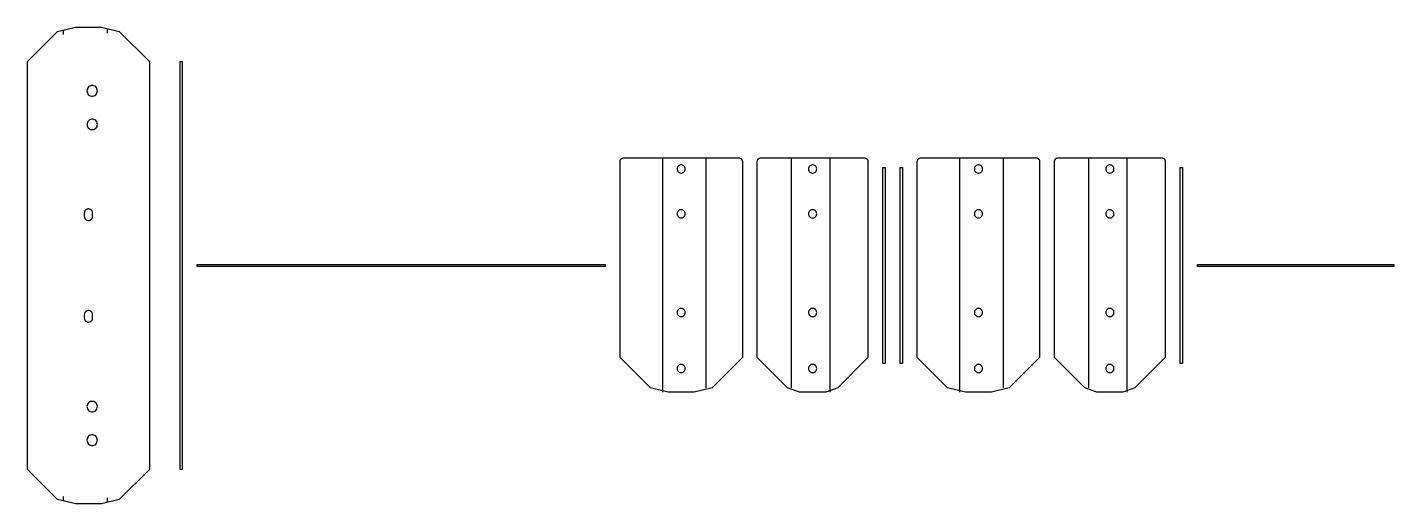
# Model space of a CAD drawing. Header units: metres. Extents: x -21 to 1807, y -319 to 319.
import ezdxf

# ---------------------------------------------------------------- set-up
doc = ezdxf.new("R2010")
doc.units = ezdxf.units.M
doc.layers.add('BEND_LINES', color=1, linetype='Continuous')
doc.layers.add('CUT', color=3, linetype='Continuous')

msp = doc.modelspace()

# ---------------------------------------------------------------- linework, layer by layer
at = {"layer": 'BEND_LINES'}
for p, q in [((27.4, 315), (27.4, 309)), ((86.1, 317), (86.1, 311)), ((828.6, 144.2), (828.6, -169.3)), ((887.3, -163.8), (887.3, 144.2)), ((1001.2, -163.8), (1001.2, 144.2)), ((1052.3, 144.2), (1052.3, -169.3)), ((1226.1, 144.2), (1226.1, -169.3)), ((1284.9, -163.8), (1284.9, 144.2)), ((1398.8, -163.8), (1398.8, 144.2)), ((1449.8, 144.2), (1449.8, -169.3)), ((27.4, -309), (27.4, -315)), ((86.1, -311), (86.1, -317))]:
    msp.add_line(p, q, dxfattribs=at)
at = {"layer": 'CUT'}
for points in [[(-20.7, 272.8), (19.8, 313.3), (43.5, 318.8), (78.5, 318.8), (102.3, 313.3), (142.8, 272.8), (142.8, -272.8), (102.3, -313.3), (78.5, -318.8), (43.5, -318.8), (19.8, -313.3), (-20.7, -272.8), (-20.7, 272.8)], [(183.5, -272.8), (183.5, 272.8), (186.5, 272.8), (186.5, -272.8), (183.5, -272.8)], [(73, 233.8), (72.9, 235.2), (72.4, 236.6), (71.7, 237.9), (70.7, 239), (69.5, 239.9), (68.2, 240.4), (66.8, 240.8), (65.3, 240.8), (63.9, 240.4), (62.5, 239.9), (61.3, 239), (60.4, 237.9), (59.6, 236.6), (59.2, 235.2), (59, 233.8), (59.2, 232.3), (59.6, 230.9), (60.4, 229.7), (61.3, 228.6), (62.5, 227.7), (63.9, 227.1), (65.3, 226.8), (66.8, 226.8), (68.2, 227.1), (69.5, 227.7), (70.7, 228.6), (71.7, 229.7), (72.4, 230.9), (72.9, 232.3), (73, 233.8)], [(72.5, 191.6), (71.7, 192.9), (70.8, 194), (69.6, 194.9), (68.2, 195.4), (66.8, 195.8), (65.3, 195.8), (63.9, 195.4), (62.6, 194.9), (61.4, 194), (60.4, 192.9), (59.7, 191.6), (59.2, 190.2), (59.1, 188.8), (59.2, 187.3), (59.7, 185.9), (60.4, 184.7), (61.4, 183.6), (62.6, 182.7), (63.9, 182.1), (65.3, 181.8), (66.8, 181.8), (68.2, 182.1), (69.6, 182.7), (70.8, 183.6), (71.7, 184.7), (72.5, 185.9), (72.9, 187.3), (73.1, 188.8), (72.9, 190.2), (72.5, 191.6)], [(932, 143.9), (932.3, 143.8), (932.5, 143.7), (932.7, 143.6), (933, 143.5), (933.2, 143.4), (933.4, 143.2), (933.6, 143.1), (933.8, 142.9), (934, 142.7), (934.2, 142.5), (934.4, 142.3), (934.5, 142.1), (934.7, 141.9), (934.8, 141.7), (934.9, 141.4), (935, 141.2), (935.1, 141), (935.2, 140.7), (935.3, 140.5), (935.4, 140.2), (935.4, 140), (935.4, 139.7), (935.5, 139.4), (935.5, 139.2), (935.5, -123.3), (895, -163.8), (871.2, -169.3), (836.2, -169.3), (812.5, -163.8), (772, -123.3), (772, 139.2), (772, 139.4), (772, 139.7), (772, 140), (772.1, 140.2), (772.2, 140.5), (772.2, 140.7), (772.3, 141), (772.4, 141.2), (772.5, 141.4), (772.7, 141.7), (772.8, 141.9), (772.9, 142.1), (773.1, 142.3), (773.3, 142.5), (773.4, 142.7), (773.6, 142.9), (773.8, 143.1), (774, 143.2), (774.3, 143.4), (774.5, 143.5), (774.7, 143.6), (774.9, 143.7), (775.2, 143.8), (775.4, 143.9), (775.7, 144), (775.9, 144.1), (776.2, 144.1), (776.5, 144.2), (776.7, 144.2), (777, 144.2), (812.5, 144.2), (836.2, 144.2), (871.2, 144.2), (895, 144.2), (930.5, 144.2), (930.7, 144.2), (931, 144.2), (931.2, 144.1), (931.5, 144.1), (931.8, 144), (932, 143.9)], [(859.1, 130.3), (858.7, 131.4), (858.2, 132.4), (857.4, 133.3), (856.5, 133.9), (855.4, 134.4), (854.3, 134.6), (853.1, 134.6), (852, 134.4), (851, 133.9), (850, 133.3), (849.3, 132.4), (848.7, 131.4), (848.3, 130.3), (848.2, 129.2), (848.3, 128), (848.7, 126.9), (849.3, 125.9), (850, 125.1), (851, 124.4), (852, 123.9), (853.1, 123.7), (854.3, 123.7), (855.4, 123.9), (856.5, 124.4), (857.4, 125.1), (858.2, 125.9), (858.7, 126.9), (859.1, 128), (859.2, 129.2), (859.1, 130.3)], [(955.5, 140), (955.6, 140.2), (955.6, 140.5), (955.7, 140.7), (955.8, 141), (955.9, 141.2), (956, 141.4), (956.1, 141.7), (956.3, 141.9), (956.4, 142.1), (956.6, 142.3), (956.7, 142.5), (956.9, 142.7), (957.1, 142.9), (957.3, 143.1), (957.5, 143.2), (957.7, 143.4), (958, 143.5), (958.2, 143.6), (958.4, 143.7), (958.7, 143.8), (958.9, 143.9), (959.2, 144), (959.4, 144.1), (959.7, 144.1), (959.9, 144.2), (960.2, 144.2), (960.5, 144.2), (996, 144.2), (1012, 144.2), (1047, 144.2), (1063, 144.2), (1098.5, 144.2), (1098.8, 144.2), (1099, 144.2), (1099.3, 144.1), (1099.6, 144.1), (1099.8, 144), (1100.1, 143.9), (1100.3, 143.8), (1100.6, 143.7), (1100.8, 143.6), (1101, 143.5), (1101.2, 143.4), (1101.5, 143.2), (1101.7, 143.1), (1101.9, 142.9), (1102.1, 142.7), (1102.2, 142.5), (1102.4, 142.3), (1102.6, 142.1), (1102.7, 141.9), (1102.9, 141.7), (1103, 141.4), (1103.1, 141.2), (1103.2, 141), (1103.3, 140.7), (1103.4, 140.5), (1103.4, 140.2), (1103.5, 140), (1103.5, 139.7), (1103.5, 139.4), (1103.5, 139.2), (1103.5, -123.3), (1063, -163.8), (1047, -169.3), (1012, -169.3), (996, -163.8), (955.5, -123.3), (955.5, 139.2), (955.5, 139.4), (955.5, 139.7), (955.5, 140)], [(1034.9, 130.3), (1034.5, 131.4), (1033.9, 132.4), (1033.2, 133.3), (1032.2, 133.9), (1031.2, 134.4), (1030.1, 134.6), (1028.9, 134.6), (1027.8, 134.4), (1026.7, 133.9), (1025.8, 133.3), (1025, 132.4), (1024.5, 131.4), (1024.1, 130.3), (1024, 129.2), (1024.1, 128), (1024.5, 126.9), (1025, 125.9), (1025.8, 125.1), (1026.7, 124.4), (1027.8, 123.9), (1028.9, 123.7), (1030.1, 123.7), (1031.2, 123.9), (1032.2, 124.4), (1033.2, 125.1), (1033.9, 125.9), (1034.5, 126.9), (1034.9, 128), (1035, 129.2), (1034.9, 130.3)], [(1126.5, -131.2), (1123.5, -131.2), (1123.5, 131.2), (1126.5, 131.2), (1126.5, -131.2)], [(1146.5, 131.2), (1149.5, 131.2), (1149.5, -131.2), (1146.5, -131.2), (1146.5, 131.2)], [(1329.5, 143.9), (1329.8, 143.8), (1330, 143.7), (1330.3, 143.6), (1330.5, 143.5), (1330.7, 143.4), (1330.9, 143.2), (1331.2, 143.1), (1331.3, 142.9), (1331.5, 142.7), (1331.7, 142.5), (1331.9, 142.3), (1332, 142.1), (1332.2, 141.9), (1332.3, 141.7), (1332.5, 141.4), (1332.6, 141.2), (1332.7, 141), (1332.8, 140.7), (1332.8, 140.5), (1332.9, 140.2), (1332.9, 140), (1333, 139.7), (1333, 139.4), (1333, 139.2), (1333, -123.3), (1292.5, -163.8), (1268.8, -169.3), (1233.8, -169.3), (1210, -163.8), (1169.5, -123.3), (1169.5, 139.2), (1169.5, 139.4), (1169.5, 139.7), (1169.6, 140), (1169.6, 140.2), (1169.7, 140.5), (1169.8, 140.7), (1169.9, 141), (1170, 141.2), (1170.1, 141.4), (1170.2, 141.7), (1170.3, 141.9), (1170.5, 142.1), (1170.6, 142.3), (1170.8, 142.5), (1171, 142.7), (1171.2, 142.9), (1171.4, 143.1), (1171.6, 143.2), (1171.8, 143.4), (1172, 143.5), (1172.3, 143.6), (1172.5, 143.7), (1172.7, 143.8), (1173, 143.9), (1173.2, 144), (1173.5, 144.1), (1173.7, 144.1), (1174, 144.2), (1174.3, 144.2), (1174.5, 144.2), (1210, 144.2), (1233.8, 144.2), (1268.8, 144.2), (1292.5, 144.2), (1328, 144.2), (1328.3, 144.2), (1328.5, 144.2), (1328.8, 144.1), (1329, 144.1), (1329.3, 144), (1329.5, 143.9)], [(1256.3, 131.4), (1255.7, 132.4), (1254.9, 133.3), (1254, 133.9), (1253, 134.4), (1251.8, 134.6), (1250.7, 134.6), (1249.6, 134.4), (1248.5, 133.9), (1247.6, 133.3), (1246.8, 132.4), (1246.2, 131.4), (1245.9, 130.3), (1245.8, 129.2), (1245.9, 128), (1246.2, 126.9), (1246.8, 125.9), (1247.6, 125.1), (1248.5, 124.4), (1249.6, 123.9), (1250.7, 123.7), (1251.8, 123.7), (1253, 123.9), (1254, 124.4), (1254.9, 125.1), (1255.7, 125.9), (1256.3, 126.9), (1256.6, 128), (1256.8, 129.2), (1256.6, 130.3), (1256.3, 131.4)], [(1498.1, 143.7), (1498.3, 143.6), (1498.6, 143.5), (1498.8, 143.4), (1499, 143.2), (1499.2, 143.1), (1499.4, 142.9), (1499.6, 142.7), (1499.8, 142.5), (1499.9, 142.3), (1500.1, 142.1), (1500.3, 141.9), (1500.4, 141.7), (1500.5, 141.4), (1500.6, 141.2), (1500.7, 141), (1500.8, 140.7), (1500.9, 140.5), (1501, 140.2), (1501, 140), (1501, 139.7), (1501.1, 139.4), (1501.1, 139.2), (1501.1, -123.3), (1460.6, -163.8), (1444.5, -169.3), (1409.5, -169.3), (1393.5, -163.8), (1353, -123.3), (1353, 139.2), (1353, 139.4), (1353, 139.7), (1353.1, 140), (1353.1, 140.2), (1353.2, 140.5), (1353.2, 140.7), (1353.3, 141), (1353.4, 141.2), (1353.5, 141.4), (1353.7, 141.7), (1353.8, 141.9), (1354, 142.1), (1354.1, 142.3), (1354.3, 142.5), (1354.5, 142.7), (1354.7, 142.9), (1354.9, 143.1), (1355.1, 143.2), (1355.3, 143.4), (1355.5, 143.5), (1355.7, 143.6), (1356, 143.7), (1356.2, 143.8), (1356.5, 143.9), (1356.7, 144), (1357, 144.1), (1357.2, 144.1), (1357.5, 144.2), (1357.7, 144.2), (1358, 144.2), (1393.5, 144.2), (1409.5, 144.2), (1444.5, 144.2), (1460.6, 144.2), (1496.1, 144.2), (1496.3, 144.2), (1496.6, 144.2), (1496.8, 144.1), (1497.1, 144.1), (1497.4, 144), (1497.6, 143.9), (1497.9, 143.8), (1498.1, 143.7)], [(1432.1, 131.4), (1431.5, 132.4), (1430.7, 133.3), (1429.8, 133.9), (1428.7, 134.4), (1427.6, 134.6), (1426.5, 134.6), (1425.3, 134.4), (1424.3, 133.9), (1423.4, 133.3), (1422.6, 132.4), (1422, 131.4), (1421.7, 130.3), (1421.5, 129.2), (1421.7, 128), (1422, 126.9), (1422.6, 125.9), (1423.4, 125.1), (1424.3, 124.4), (1425.3, 123.9), (1426.5, 123.7), (1427.6, 123.7), (1428.7, 123.9), (1429.8, 124.4), (1430.7, 125.1), (1431.5, 125.9), (1432.1, 126.9), (1432.4, 128), (1432.5, 129.2), (1432.4, 130.3), (1432.1, 131.4)], [(1521.1, -131.2), (1521.1, 131.2), (1524.1, 131.2), (1524.1, -131.2), (1521.1, -131.2)], [(62.7, 60.5), (63.3, 60.7), (63.8, 61), (64.3, 61.3), (64.7, 61.7), (65.1, 62.1), (65.5, 62.5), (65.8, 63), (66, 63.5), (66.3, 64.1), (66.4, 64.6), (66.5, 65.2), (66.5, 65.8), (66.5, 70.2), (66.5, 70.8), (66.4, 71.4), (66.3, 71.9), (66, 72.5), (65.8, 73), (65.5, 73.5), (65.1, 73.9), (64.7, 74.3), (64.3, 74.7), (63.8, 75), (63.3, 75.2), (62.7, 75.5), (62.2, 75.6), (61.6, 75.7), (61, 75.7), (60.4, 75.7), (59.9, 75.6), (59.3, 75.5), (58.8, 75.2), (58.3, 75), (57.8, 74.7), (57.3, 74.3), (56.9, 73.9), (56.6, 73.5), (56.3, 73), (56, 72.5), (55.8, 71.9), (55.6, 71.4), (55.6, 70.8), (55.5, 70.2), (55.5, 65.8), (55.6, 65.2), (55.6, 64.6), (55.8, 64.1), (56, 63.5), (56.3, 63), (56.6, 62.5), (56.9, 62.1), (57.3, 61.7), (57.8, 61.3), (58.3, 61), (58.8, 60.7), (59.3, 60.5), (59.9, 60.4), (60.4, 60.3), (61, 60.3), (61.6, 60.3), (62.2, 60.4), (62.7, 60.5)], [(859.2, 69.2), (859.1, 70.3), (858.7, 71.4), (858.2, 72.4), (857.4, 73.3), (856.5, 73.9), (855.4, 74.4), (854.3, 74.6), (853.1, 74.6), (852, 74.4), (851, 73.9), (850, 73.3), (849.3, 72.4), (848.7, 71.4), (848.3, 70.3), (848.2, 69.2), (848.3, 68), (848.7, 66.9), (849.3, 65.9), (850, 65.1), (851, 64.4), (852, 63.9), (853.1, 63.7), (854.3, 63.7), (855.4, 63.9), (856.5, 64.4), (857.4, 65.1), (858.2, 65.9), (858.7, 66.9), (859.1, 68), (859.2, 69.2)], [(1035, 69.2), (1034.9, 70.3), (1034.5, 71.4), (1033.9, 72.4), (1033.2, 73.3), (1032.2, 73.9), (1031.2, 74.4), (1030.1, 74.6), (1028.9, 74.6), (1027.8, 74.4), (1026.7, 73.9), (1025.8, 73.3), (1025, 72.4), (1024.5, 71.4), (1024.1, 70.3), (1024, 69.2), (1024.1, 68), (1024.5, 66.9), (1025, 65.9), (1025.8, 65.1), (1026.7, 64.4), (1027.8, 63.9), (1028.9, 63.7), (1030.1, 63.7), (1031.2, 63.9), (1032.2, 64.4), (1033.2, 65.1), (1033.9, 65.9), (1034.5, 66.9), (1034.9, 68), (1035, 69.2)], [(1256.6, 70.3), (1256.3, 71.4), (1255.7, 72.4), (1254.9, 73.3), (1254, 73.9), (1253, 74.4), (1251.8, 74.6), (1250.7, 74.6), (1249.6, 74.4), (1248.5, 73.9), (1247.6, 73.3), (1246.8, 72.4), (1246.2, 71.4), (1245.9, 70.3), (1245.8, 69.2), (1245.9, 68), (1246.2, 66.9), (1246.8, 65.9), (1247.6, 65.1), (1248.5, 64.4), (1249.6, 63.9), (1250.7, 63.7), (1251.8, 63.7), (1253, 63.9), (1254, 64.4), (1254.9, 65.1), (1255.7, 65.9), (1256.3, 66.9), (1256.6, 68), (1256.8, 69.2), (1256.6, 70.3)], [(1432.4, 70.3), (1432.1, 71.4), (1431.5, 72.4), (1430.7, 73.3), (1429.8, 73.9), (1428.7, 74.4), (1427.6, 74.6), (1426.5, 74.6), (1425.3, 74.4), (1424.3, 73.9), (1423.4, 73.3), (1422.6, 72.4), (1422, 71.4), (1421.7, 70.3), (1421.5, 69.2), (1421.7, 68), (1422, 66.9), (1422.6, 65.9), (1423.4, 65.1), (1424.3, 64.4), (1425.3, 63.9), (1426.5, 63.7), (1427.6, 63.7), (1428.7, 63.9), (1429.8, 64.4), (1430.7, 65.1), (1431.5, 65.9), (1432.1, 66.9), (1432.4, 68), (1432.5, 69.2), (1432.4, 70.3)], [(752, -1.5), (206.5, -1.5), (206.5, 1.5), (752, 1.5), (752, -1.5)], [(1806.6, -1.5), (1544.1, -1.5), (1544.1, 1.5), (1806.6, 1.5), (1806.6, -1.5)], [(63.3, -75.3), (63.8, -75), (64.3, -74.7), (64.7, -74.3), (65.1, -73.9), (65.5, -73.5), (65.8, -73), (66, -72.5), (66.3, -71.9), (66.4, -71.4), (66.5, -70.8), (66.5, -70.2), (66.5, -65.8), (66.5, -65.2), (66.4, -64.6), (66.3, -64.1), (66, -63.5), (65.8, -63), (65.5, -62.5), (65.1, -62.1), (64.7, -61.7), (64.3, -61.3), (63.8, -61), (63.3, -60.8), (62.7, -60.5), (62.2, -60.4), (61.6, -60.3), (61, -60.3), (60.4, -60.3), (59.9, -60.4), (59.3, -60.5), (58.8, -60.8), (58.3, -61), (57.8, -61.3), (57.3, -61.7), (56.9, -62.1), (56.6, -62.5), (56.3, -63), (56, -63.5), (55.8, -64.1), (55.6, -64.6), (55.6, -65.2), (55.5, -65.8), (55.5, -70.2), (55.6, -70.8), (55.6, -71.4), (55.8, -71.9), (56, -72.5), (56.3, -73), (56.6, -73.5), (56.9, -73.9), (57.3, -74.3), (57.8, -74.7), (58.3, -75), (58.8, -75.3), (59.3, -75.5), (59.9, -75.6), (60.4, -75.7), (61, -75.7), (61.6, -75.7), (62.2, -75.6), (62.7, -75.5), (63.3, -75.3)], [(859.1, -64), (859.2, -62.8), (859.1, -61.7), (858.7, -60.6), (858.2, -59.6), (857.4, -58.7), (856.5, -58.1), (855.4, -57.6), (854.3, -57.4), (853.1, -57.4), (852, -57.6), (851, -58.1), (850, -58.7), (849.3, -59.6), (848.7, -60.6), (848.3, -61.7), (848.2, -62.8), (848.3, -64), (848.7, -65.1), (849.3, -66.1), (850, -66.9), (851, -67.6), (852, -68.1), (853.1, -68.3), (854.3, -68.3), (855.4, -68.1), (856.5, -67.6), (857.4, -66.9), (858.2, -66.1), (858.7, -65.1), (859.1, -64)], [(1034.9, -64), (1035, -62.8), (1034.9, -61.7), (1034.5, -60.6), (1033.9, -59.6), (1033.2, -58.7), (1032.2, -58.1), (1031.2, -57.6), (1030.1, -57.4), (1028.9, -57.4), (1027.8, -57.6), (1026.7, -58.1), (1025.8, -58.7), (1025, -59.6), (1024.5, -60.6), (1024.1, -61.7), (1024, -62.8), (1024.1, -64), (1024.5, -65.1), (1025, -66.1), (1025.8, -66.9), (1026.7, -67.6), (1027.8, -68.1), (1028.9, -68.3), (1030.1, -68.3), (1031.2, -68.1), (1032.2, -67.6), (1033.2, -66.9), (1033.9, -66.1), (1034.5, -65.1), (1034.9, -64)], [(1256.8, -62.8), (1256.6, -61.7), (1256.3, -60.6), (1255.7, -59.6), (1254.9, -58.7), (1254, -58.1), (1253, -57.6), (1251.8, -57.4), (1250.7, -57.4), (1249.6, -57.6), (1248.5, -58.1), (1247.6, -58.7), (1246.8, -59.6), (1246.2, -60.6), (1245.9, -61.7), (1245.8, -62.8), (1245.9, -64), (1246.2, -65.1), (1246.8, -66.1), (1247.6, -66.9), (1248.5, -67.6), (1249.6, -68.1), (1250.7, -68.3), (1251.8, -68.3), (1253, -68.1), (1254, -67.6), (1254.9, -66.9), (1255.7, -66.1), (1256.3, -65.1), (1256.6, -64), (1256.8, -62.8)], [(1432.5, -62.8), (1432.4, -61.7), (1432.1, -60.6), (1431.5, -59.6), (1430.7, -58.7), (1429.8, -58.1), (1428.7, -57.6), (1427.6, -57.4), (1426.5, -57.4), (1425.3, -57.6), (1424.3, -58.1), (1423.4, -58.7), (1422.6, -59.6), (1422, -60.6), (1421.7, -61.7), (1421.5, -62.8), (1421.7, -64), (1422, -65.1), (1422.6, -66.1), (1423.4, -66.9), (1424.3, -67.6), (1425.3, -68.1), (1426.5, -68.3), (1427.6, -68.3), (1428.7, -68.1), (1429.8, -67.6), (1430.7, -66.9), (1431.5, -66.1), (1432.1, -65.1), (1432.4, -64), (1432.5, -62.8)], [(858.7, -140.1), (859.1, -139), (859.2, -137.8), (859.1, -136.7), (858.7, -135.6), (858.2, -134.6), (857.4, -133.7), (856.5, -133.1), (855.4, -132.6), (854.3, -132.4), (853.1, -132.4), (852, -132.6), (851, -133.1), (850, -133.7), (849.3, -134.6), (848.7, -135.6), (848.3, -136.7), (848.2, -137.8), (848.3, -139), (848.7, -140.1), (849.3, -141.1), (850, -141.9), (851, -142.6), (852, -143.1), (853.1, -143.3), (854.3, -143.3), (855.4, -143.1), (856.5, -142.6), (857.4, -141.9), (858.2, -141.1), (858.7, -140.1)], [(1034.5, -140.1), (1034.9, -139), (1035, -137.8), (1034.9, -136.7), (1034.5, -135.6), (1033.9, -134.6), (1033.2, -133.7), (1032.2, -133.1), (1031.2, -132.6), (1030.1, -132.4), (1028.9, -132.4), (1027.8, -132.6), (1026.7, -133.1), (1025.8, -133.7), (1025, -134.6), (1024.5, -135.6), (1024.1, -136.7), (1024, -137.8), (1024.1, -139), (1024.5, -140.1), (1025, -141.1), (1025.8, -141.9), (1026.7, -142.6), (1027.8, -143.1), (1028.9, -143.3), (1030.1, -143.3), (1031.2, -143.1), (1032.2, -142.6), (1033.2, -141.9), (1033.9, -141.1), (1034.5, -140.1)], [(1256.6, -139), (1256.8, -137.8), (1256.6, -136.7), (1256.3, -135.6), (1255.7, -134.6), (1254.9, -133.7), (1254, -133.1), (1253, -132.6), (1251.8, -132.4), (1250.7, -132.4), (1249.6, -132.6), (1248.5, -133.1), (1247.6, -133.7), (1246.8, -134.6), (1246.2, -135.6), (1245.9, -136.7), (1245.8, -137.8), (1245.9, -139), (1246.2, -140.1), (1246.8, -141.1), (1247.6, -141.9), (1248.5, -142.6), (1249.6, -143.1), (1250.7, -143.3), (1251.8, -143.3), (1253, -143.1), (1254, -142.6), (1254.9, -141.9), (1255.7, -141.1), (1256.3, -140.1), (1256.6, -139)], [(1432.4, -139), (1432.5, -137.8), (1432.4, -136.7), (1432.1, -135.6), (1431.5, -134.6), (1430.7, -133.7), (1429.8, -133.1), (1428.7, -132.6), (1427.6, -132.4), (1426.5, -132.4), (1425.3, -132.6), (1424.3, -133.1), (1423.4, -133.7), (1422.6, -134.6), (1422, -135.6), (1421.7, -136.7), (1421.5, -137.8), (1421.7, -139), (1422, -140.1), (1422.6, -141.1), (1423.4, -141.9), (1424.3, -142.6), (1425.3, -143.1), (1426.5, -143.3), (1427.6, -143.3), (1428.7, -143.1), (1429.8, -142.6), (1430.7, -141.9), (1431.5, -141.1), (1432.1, -140.1), (1432.4, -139)], [(71.7, -184.7), (70.7, -183.6), (69.5, -182.7), (68.2, -182.1), (66.8, -181.8), (65.3, -181.8), (63.9, -182.1), (62.5, -182.7), (61.3, -183.6), (60.4, -184.7), (59.6, -185.9), (59.2, -187.3), (59, -188.8), (59.2, -190.2), (59.6, -191.6), (60.4, -192.9), (61.3, -194), (62.5, -194.9), (63.9, -195.4), (65.3, -195.8), (66.8, -195.8), (68.2, -195.4), (69.5, -194.9), (70.7, -194), (71.7, -192.9), (72.4, -191.6), (72.9, -190.2), (73, -188.8), (72.9, -187.3), (72.4, -185.9), (71.7, -184.7)], [(72.9, -232.3), (72.4, -230.9), (71.7, -229.7), (70.7, -228.6), (69.5, -227.7), (68.2, -227.1), (66.8, -226.8), (65.3, -226.8), (63.9, -227.1), (62.5, -227.7), (61.3, -228.6), (60.4, -229.7), (59.6, -230.9), (59.2, -232.3), (59, -233.8), (59.2, -235.2), (59.6, -236.6), (60.4, -237.9), (61.3, -239), (62.5, -239.9), (63.9, -240.4), (65.3, -240.8), (66.8, -240.8), (68.2, -240.4), (69.5, -239.9), (70.7, -239), (71.7, -237.9), (72.4, -236.6), (72.9, -235.2), (73, -233.8), (72.9, -232.3)]]:
    msp.add_lwpolyline(points, dxfattribs=at)

doc.saveas('drawing.dxf')
